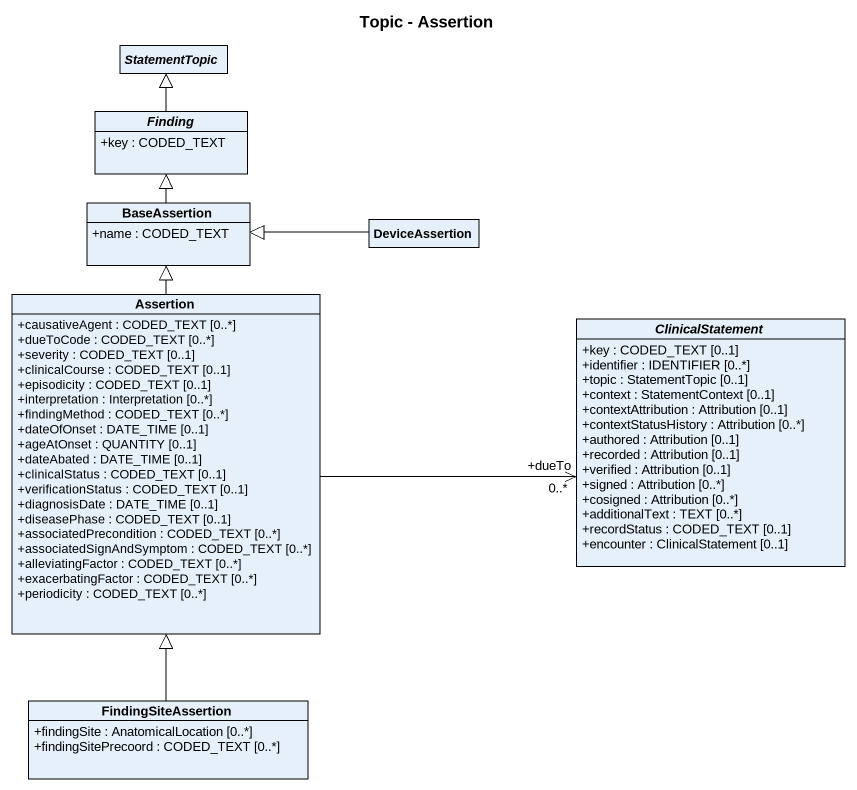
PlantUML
@startuml
title Topic - Assertion
hide circle
hide empty members
skinparam classAttributeIconSize 0
abstract class StatementTopic
abstract class Finding {
  +key : CODED_TEXT
}
class BaseAssertion {
  +name : CODED_TEXT
}
class DeviceAssertion
class Assertion {
  +causativeAgent : CODED_TEXT [0..*]
  +dueToCode : CODED_TEXT [0..*]
  +severity : CODED_TEXT [0..1]
  +clinicalCourse : CODED_TEXT [0..1]
  +episodicity : CODED_TEXT [0..1]
  +interpretation : Interpretation [0..*]
  +findingMethod : CODED_TEXT [0..*]
  +dateOfOnset : DATE_TIME [0..1]
  +ageAtOnset : QUANTITY [0..1]
  +dateAbated : DATE_TIME [0..1]
  +clinicalStatus : CODED_TEXT [0..1]
  +verificationStatus : CODED_TEXT [0..1]
  +diagnosisDate : DATE_TIME [0..1]
  +diseasePhase : CODED_TEXT [0..1]
  +associatedPrecondition : CODED_TEXT [0..*]
  +associatedSignAndSymptom : CODED_TEXT [0..*]
  +alleviatingFactor : CODED_TEXT [0..*]
  +exacerbatingFactor : CODED_TEXT [0..*]
  +periodicity : CODED_TEXT [0..*]
}
abstract class ClinicalStatement {
  +key : CODED_TEXT [0..1]
  +identifier : IDENTIFIER [0..*]
  +topic : StatementTopic [0..1]
  +context : StatementContext [0..1]
  +contextAttribution : Attribution [0..1]
  +contextStatusHistory : Attribution [0..*]
  +authored : Attribution [0..1]
  +recorded : Attribution [0..1]
  +verified : Attribution [0..1]
  +signed : Attribution [0..*]
  +cosigned : Attribution [0..*]
  +additionalText : TEXT [0..*]
  +recordStatus : CODED_TEXT [0..1]
  +encounter : ClinicalStatement [0..1]
}
class FindingSiteAssertion {
  +findingSite : AnatomicalLocation [0..*]
  +findingSitePrecoord : CODED_TEXT [0..*]
}
Finding -up-|> StatementTopic
BaseAssertion -up-|> Finding
DeviceAssertion -left-|> BaseAssertion
Assertion -up-|> BaseAssertion
ClinicalStatement "+dueTo\n0..*" <-left- Assertion
FindingSiteAssertion -up-|> Assertion
@enduml
